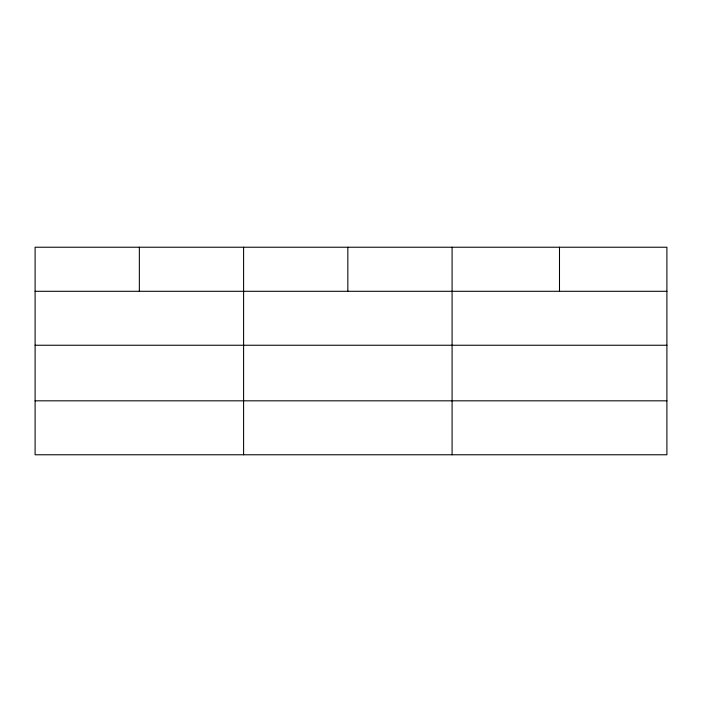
<?xml version="1.0" encoding="UTF-8"?>
<svg xmlns="http://www.w3.org/2000/svg" width="702" height="702" viewBox="0 0 702 702"><rect width="100%" height="100%" fill="white"/><g stroke="black" fill="none" stroke-linecap="round" stroke-linejoin="round"><path stroke-width="1.05" d="M666.9 345.244L666.9 247.227L35.1 247.227L35.1 454.773L666.9 454.773L666.9 345.244L35.1 345.244M35.1 291.295L666.9 291.295M35.1 400.824L666.9 400.824M559.494 247.227L559.494 291.295M452.088 247.227L452.088 454.773M347.841 247.227L347.841 291.295M243.594 247.227L243.594 454.773M139.347 247.227L139.347 291.295"/></g></svg>
